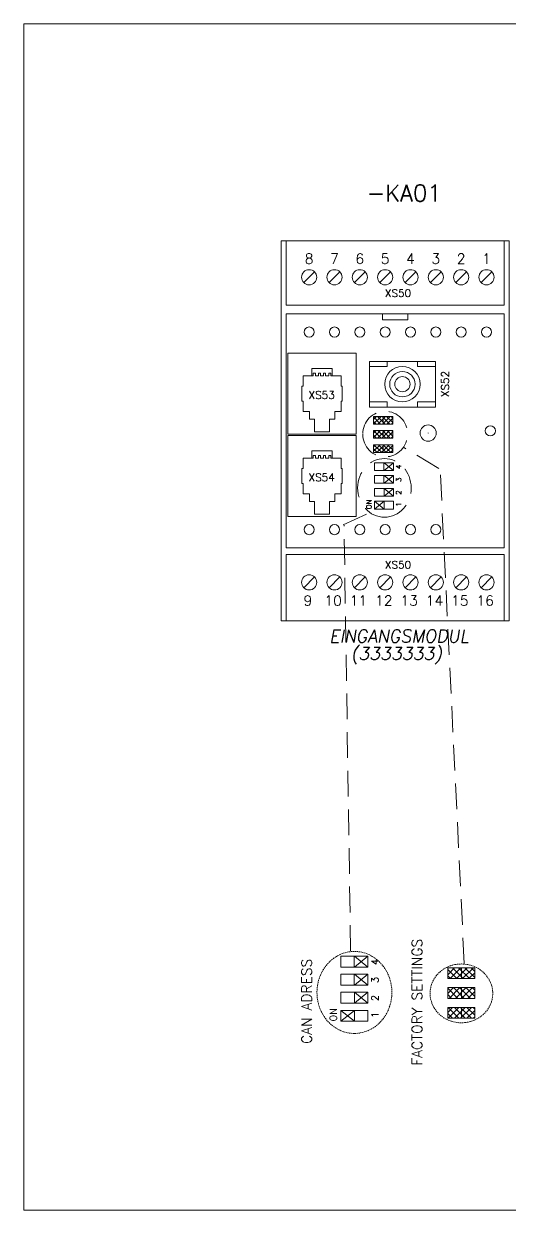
# Model space of a CAD drawing. Extents: x -2993 to 3661, y -4147 to -1441.
# Drawn here: x -200.3 to -104.5, y -1705.5 to -1471.4 of the extents above; entities that cross this region are included whole.
import ezdxf
from ezdxf.enums import TextEntityAlignment as Align

# ---------------------------------------------------------------- set-up
doc = ezdxf.new("R2010")
doc.units = 0
doc.header["$LTSCALE"] = 0.1
doc.header["$MEASUREMENT"] = 0
doc.linetypes.add('DASHED', pattern=[19.05, 12.7, -6.35])
doc.layers.get('0').update_dxf_attribs({"linetype": 'CONTINUOUS'})
doc.layers.add('50C', color=7, linetype='CONTINUOUS')
doc.layers.add('MOTMODULE', color=7, linetype='CONTINUOUS')
doc.styles.get("Standard").update_dxf_attribs({"font": 'simplex.shx'})

msp = doc.modelspace()

# ---------------------------------------------------------------- hatches: boundary and pattern name
at = {"lineweight": 13}
h = msp.add_hatch(dxfattribs=at)
h.set_pattern_fill('ANSI37', scale=0.2, angle=180, style=0)
h.set_pattern_definition([(225, (9372.78174, 1677.416), (0.449012806, -0.449012806), []), (315, (9372.78174, 1677.416), (0.449012806, 0.449012806), [])])
h.paths.add_polyline_path([(-127.46, -1555.95), (-127.46, -1554.43), (-129.34, -1554.43), (-129.34, -1555.95)])
h.paths.add_polyline_path([(-131.27, -1554.43), (-131.27, -1555.95), (-129.34, -1555.95), (-129.34, -1554.43)])
h.paths.add_polyline_path([(-129.34, -1551.63), (-131.27, -1551.63), (-131.27, -1553.16), (-129.34, -1553.16)])
h.paths.add_polyline_path([(-127.46, -1553.16), (-127.46, -1551.63), (-129.34, -1551.63), (-129.34, -1553.16)])
h.paths.add_polyline_path([(-129.34, -1548.84), (-129.34, -1550.36), (-127.46, -1550.36), (-127.46, -1548.84)])
h.paths.add_polyline_path([(-131.27, -1548.84), (-131.27, -1550.36), (-129.34, -1550.36), (-129.34, -1548.84)])
h = msp.add_hatch(dxfattribs=at)
h.set_pattern_fill('ANSI37', scale=7, angle=180, style=0)
h.set_pattern_definition([(225, (-752.75904, -1631.8977), (0.6187184, -0.6187184), []), (315, (-752.75904, -1631.8977), (0.6187184, 0.6187184), [])])
h.paths.add_polyline_path([(-111.29, -1667.61), (-111.29, -1665.48), (-113.92, -1665.48), (-113.92, -1667.61)])
h.paths.add_polyline_path([(-113.92, -1665.48), (-116.62, -1665.48), (-116.62, -1667.61), (-113.92, -1667.61)])
h.paths.add_polyline_path([(-116.62, -1661.57), (-116.62, -1663.7), (-113.92, -1663.7), (-113.92, -1661.57)])
h.paths.add_polyline_path([(-113.92, -1661.57), (-113.92, -1663.7), (-111.29, -1663.7), (-111.29, -1661.57)])
h.paths.add_polyline_path([(-113.92, -1657.66), (-113.92, -1659.79), (-111.29, -1659.79), (-111.29, -1657.66)])
h.paths.add_polyline_path([(-113.92, -1659.79), (-113.92, -1657.66), (-116.62, -1657.66), (-116.62, -1659.79)])

# ---------------------------------------------------------------- linework, layer by layer
at = {"color": 7, "linetype": 'Continuous', "lineweight": 13}
for p, q in [((-149.47, -1589.19), (-149.47, -1514.19)), ((-149.47, -1589.19), (-149.47, -1514.19)), ((-149.47, -1589.19), (-149.47, -1514.19)), ((-149.47, -1589.19), (-149.47, -1514.19)), ((-149.47, -1589.19), (-149.47, -1514.19)), ((-149.47, -1589.19), (-149.47, -1514.19)), ((-149.47, -1589.19), (-149.47, -1514.19)), ((-149.47, -1589.19), (-149.47, -1514.19)), ((-104.47, -1514.19), (-149.47, -1514.19)), ((-104.47, -1514.19), (-149.47, -1514.19)), ((-104.47, -1589.19), (-104.47, -1514.19)), ((-104.47, -1589.19), (-104.47, -1514.19)), ((-104.47, -1589.19), (-104.47, -1514.19)), ((-104.47, -1589.19), (-104.47, -1514.19)), ((-104.47, -1589.19), (-104.47, -1514.19)), ((-104.47, -1589.19), (-104.47, -1514.19)), ((-104.47, -1589.19), (-104.47, -1514.19)), ((-104.47, -1589.19), (-149.47, -1589.19)), ((-104.47, -1589.19), (-149.47, -1589.19)), ((-137.7, -1655.38), (-137.7, -1657.51)), ((-132.36, -1655.38), (-137.7, -1655.38)), ((-137.7, -1657.51), (-132.36, -1657.51)), ((-135.06, -1655.38), (-135.06, -1657.51)), ((-132.36, -1657.51), (-132.36, -1655.38)), ((-116.62, -1657.66), (-111.29, -1657.66)), ((-116.62, -1659.79), (-116.62, -1657.66)), ((-113.92, -1657.66), (-113.92, -1659.79)), ((-111.29, -1657.66), (-111.29, -1659.79)), ((-137.7, -1658.94), (-137.7, -1661.07)), ((-132.36, -1658.94), (-137.7, -1658.94)), ((-135.06, -1658.94), (-135.06, -1661.07)), ((-132.36, -1661.07), (-132.36, -1658.94)), ((-111.29, -1659.79), (-116.62, -1659.79)), ((-137.7, -1661.07), (-132.36, -1661.07)), ((-116.62, -1663.7), (-116.62, -1661.57)), ((-116.62, -1661.57), (-111.29, -1661.57)), ((-113.92, -1661.57), (-113.92, -1663.7)), ((-111.29, -1661.57), (-111.29, -1663.7)), ((-137.7, -1664.63), (-137.7, -1662.49)), ((-137.7, -1662.49), (-132.36, -1662.49)), ((-132.36, -1664.63), (-137.7, -1664.63)), ((-135, -1662.49), (-135, -1664.63)), ((-132.36, -1662.49), (-132.36, -1664.63)), ((-111.29, -1663.7), (-116.62, -1663.7)), ((-137.7, -1668.18), (-137.7, -1666.05)), ((-137.7, -1666.05), (-132.36, -1666.05)), ((-135, -1666.05), (-135, -1668.18)), ((-132.36, -1666.05), (-132.36, -1668.18)), ((-116.62, -1665.48), (-111.29, -1665.48)), ((-116.62, -1667.61), (-116.62, -1665.48)), ((-113.92, -1665.48), (-113.92, -1667.61)), ((-111.29, -1665.48), (-111.29, -1667.61)), ((-132.36, -1668.18), (-137.7, -1668.18)), ((-111.29, -1667.61), (-116.62, -1667.61))]:
    msp.add_line(p, q, dxfattribs=at)
at = {"color": 7, "lineweight": 13}
for p, q in [((-149.47, -1514.19), (-149.47, -1589.19)), ((-149.47, -1514.19), (-149.47, -1589.19)), ((-149.47, -1514.19), (-149.47, -1589.19)), ((-149.47, -1514.19), (-149.47, -1589.19)), ((-149.47, -1514.19), (-149.47, -1589.19)), ((-149.47, -1514.19), (-149.47, -1589.19)), ((-149.47, -1514.19), (-149.47, -1589.19)), ((-149.47, -1514.19), (-149.47, -1589.19)), ((-104.47, -1514.19), (-149.47, -1514.19)), ((-104.47, -1514.19), (-149.47, -1514.19)), ((-148.47, -1526.89), (-148.47, -1514.19)), ((-105.47, -1526.89), (-105.47, -1514.19)), ((-104.47, -1514.19), (-104.47, -1589.19)), ((-104.47, -1514.19), (-104.47, -1589.19)), ((-104.47, -1514.19), (-104.47, -1589.19)), ((-104.47, -1514.19), (-104.47, -1589.19)), ((-104.47, -1514.19), (-104.47, -1589.19)), ((-104.47, -1514.19), (-104.47, -1589.19)), ((-104.47, -1514.19), (-104.47, -1589.19)), ((-104.47, -1514.19), (-104.47, -1589.19)), ((-104.47, -1514.19), (-104.47, -1589.19)), ((-142.91, -1520.33), (-145.03, -1522.45)), ((-137.91, -1520.33), (-140.03, -1522.45)), ((-132.91, -1520.33), (-135.03, -1522.45)), ((-127.91, -1520.33), (-130.03, -1522.45)), ((-122.91, -1520.33), (-125.03, -1522.45)), ((-117.91, -1520.33), (-120.03, -1522.45)), ((-112.91, -1520.33), (-115.03, -1522.45)), ((-107.91, -1520.33), (-110.03, -1522.45)), ((-149.47, -1573.89), (-149.47, -1523.89)), ((-149.47, -1573.89), (-149.47, -1523.89)), ((-149.47, -1573.89), (-149.47, -1523.89)), ((-104.47, -1573.89), (-104.47, -1523.89)), ((-149.47, -1532.37), (-149.47, -1525.52)), ((-149.47, -1576.69), (-149.47, -1526.69)), ((-149.47, -1576.69), (-149.47, -1526.69)), ((-149.47, -1574.79), (-149.47, -1528.59)), ((-149.47, -1574.79), (-149.47, -1528.59)), ((-105.47, -1526.89), (-148.47, -1526.89)), ((-148.47, -1574.79), (-148.47, -1528.59)), ((-105.47, -1528.59), (-148.47, -1528.59)), ((-129.47, -1528.59), (-129.47, -1529.79)), ((-124.47, -1528.59), (-124.47, -1529.79)), ((-105.47, -1574.79), (-105.47, -1528.59)), ((-104.47, -1576.69), (-104.47, -1526.69)), ((-104.47, -1574.79), (-104.47, -1528.59)), ((-124.47, -1529.79), (-129.47, -1529.79)), ((-148.17, -1536.36), (-148.17, -1552.36)), ((-148.17, -1536.36), (-134.67, -1536.36)), ((-134.67, -1536.36), (-134.67, -1552.36)), ((-132.06, -1537.99), (-132.06, -1546.99)), ((-119.06, -1537.99), (-132.06, -1537.99)), ((-128.56, -1538.99), (-128.56, -1537.99)), ((-122.56, -1538.99), (-122.56, -1537.99)), ((-119.06, -1537.99), (-119.06, -1546.99)), ((-143.42, -1539.36), (-139.42, -1539.36)), ((-143.42, -1539.36), (-143.42, -1540.86)), ((-143.14, -1540.28), (-142.74, -1540.28)), ((-143.14, -1540.86), (-143.14, -1540.28)), ((-142.74, -1540.28), (-142.74, -1540.86)), ((-142.13, -1540.28), (-141.72, -1540.28)), ((-142.13, -1540.86), (-142.13, -1540.28)), ((-141.72, -1540.28), (-141.72, -1540.86)), ((-141.11, -1540.86), (-141.11, -1540.28)), ((-141.11, -1540.28), (-140.71, -1540.28)), ((-140.71, -1540.28), (-140.71, -1540.86)), ((-140.1, -1540.28), (-139.69, -1540.28)), ((-140.1, -1540.86), (-140.1, -1540.28)), ((-139.69, -1540.28), (-139.69, -1540.86)), ((-139.42, -1539.36), (-139.42, -1540.86)), ((-128.56, -1538.99), (-132.06, -1538.99)), ((-119.06, -1538.99), (-122.56, -1538.99)), ((-145.42, -1542.86), (-145.17, -1542.86)), ((-145.42, -1542.86), (-145.42, -1545.86)), ((-145.17, -1540.86), (-145.17, -1542.86)), ((-145.17, -1540.86), (-143.42, -1540.86)), ((-143.14, -1540.86), (-143.42, -1540.86)), ((-142.74, -1540.86), (-142.13, -1540.86)), ((-141.72, -1540.86), (-141.11, -1540.86)), ((-140.71, -1540.86), (-140.1, -1540.86)), ((-139.69, -1540.86), (-139.42, -1540.86)), ((-139.42, -1540.86), (-137.67, -1540.86)), ((-137.67, -1540.86), (-137.67, -1542.86)), ((-137.67, -1542.86), (-137.42, -1542.86)), ((-137.42, -1542.86), (-137.42, -1545.86)), ((-145.42, -1545.86), (-145.17, -1545.86)), ((-145.17, -1545.86), (-145.17, -1547.86)), ((-137.67, -1545.86), (-137.67, -1547.86)), ((-137.67, -1545.86), (-137.42, -1545.86)), ((-128.56, -1545.99), (-132.06, -1545.99)), ((-119.06, -1546.99), (-132.06, -1546.99)), ((-128.56, -1546.99), (-128.56, -1545.99)), ((-119.06, -1545.99), (-122.56, -1545.99)), ((-122.56, -1546.99), (-122.56, -1545.99)), ((-145.17, -1547.86), (-143.92, -1547.86)), ((-143.92, -1547.86), (-143.92, -1549.36)), ((-143.92, -1549.36), (-142.92, -1549.36)), ((-142.92, -1549.36), (-142.92, -1551.86)), ((-139.92, -1549.36), (-139.92, -1551.86)), ((-139.92, -1549.36), (-138.92, -1549.36)), ((-138.92, -1547.86), (-137.67, -1547.86)), ((-138.92, -1547.86), (-138.92, -1549.36)), ((-131.27, -1548.84), (-127.46, -1548.84)), ((-131.27, -1550.36), (-131.27, -1548.84)), ((-129.34, -1548.84), (-129.34, -1550.36)), ((-127.46, -1548.84), (-127.46, -1550.36)), ((-142.92, -1551.86), (-139.92, -1551.86)), ((-127.46, -1550.36), (-131.27, -1550.36)), ((-131.27, -1551.63), (-127.46, -1551.63)), ((-131.27, -1553.16), (-131.27, -1551.63)), ((-129.34, -1551.63), (-129.34, -1553.16)), ((-127.46, -1551.63), (-127.46, -1553.16)), ((-148.17, -1552.36), (-134.67, -1552.36)), ((-148.17, -1552.61), (-148.17, -1568.61)), ((-148.17, -1552.61), (-134.67, -1552.61)), ((-134.67, -1552.61), (-134.67, -1568.61)), ((-127.46, -1553.16), (-131.27, -1553.16)), ((-131.27, -1554.43), (-127.46, -1554.43)), ((-131.27, -1555.95), (-131.27, -1554.43)), ((-129.34, -1554.43), (-129.34, -1555.95)), ((-127.46, -1554.43), (-127.46, -1555.95)), ((-143.42, -1555.61), (-139.42, -1555.61)), ((-143.42, -1555.61), (-143.42, -1557.11)), ((-143.14, -1556.53), (-142.74, -1556.53)), ((-143.14, -1557.11), (-143.14, -1556.53)), ((-142.74, -1556.53), (-142.74, -1557.11)), ((-142.13, -1556.53), (-141.72, -1556.53)), ((-142.13, -1557.11), (-142.13, -1556.53)), ((-141.72, -1556.53), (-141.72, -1557.11)), ((-141.11, -1557.11), (-141.11, -1556.53)), ((-141.11, -1556.53), (-140.71, -1556.53)), ((-140.71, -1556.53), (-140.71, -1557.11)), ((-140.1, -1556.53), (-139.69, -1556.53)), ((-140.1, -1557.11), (-140.1, -1556.53)), ((-139.69, -1556.53), (-139.69, -1557.11)), ((-139.42, -1555.61), (-139.42, -1557.11)), ((-127.46, -1555.95), (-131.27, -1555.95)), ((-145.42, -1559.11), (-145.17, -1559.11)), ((-145.42, -1559.11), (-145.42, -1562.11)), ((-145.17, -1557.11), (-145.17, -1559.11)), ((-145.17, -1557.11), (-143.42, -1557.11)), ((-143.14, -1557.11), (-143.42, -1557.11)), ((-142.74, -1557.11), (-142.13, -1557.11)), ((-141.72, -1557.11), (-141.11, -1557.11)), ((-140.71, -1557.11), (-140.1, -1557.11)), ((-139.69, -1557.11), (-139.42, -1557.11)), ((-139.42, -1557.11), (-137.67, -1557.11)), ((-137.67, -1557.11), (-137.67, -1559.11)), ((-137.67, -1559.11), (-137.42, -1559.11)), ((-137.42, -1559.11), (-137.42, -1562.11)), ((-127.29, -1557.98), (-131.1, -1557.98)), ((-131.1, -1557.98), (-131.1, -1559.51)), ((-129.22, -1557.98), (-129.22, -1559.51)), ((-129.19, -1559.51), (-127.29, -1557.98)), ((-127.29, -1559.51), (-129.19, -1557.98)), ((-127.29, -1559.51), (-127.29, -1557.98)), ((-131.1, -1559.51), (-127.29, -1559.51)), ((-127.29, -1560.52), (-131.1, -1560.52)), ((-131.1, -1560.52), (-131.1, -1562.05)), ((-129.22, -1560.52), (-129.22, -1562.05)), ((-129.19, -1562.05), (-127.29, -1560.52)), ((-127.29, -1562.05), (-129.19, -1560.52)), ((-127.29, -1562.05), (-127.29, -1560.52)), ((-145.42, -1562.11), (-145.17, -1562.11)), ((-145.17, -1562.11), (-145.17, -1564.11)), ((-137.67, -1562.11), (-137.67, -1564.11)), ((-137.67, -1562.11), (-137.42, -1562.11)), ((-131.1, -1562.05), (-127.29, -1562.05)), ((-131.1, -1563.06), (-127.29, -1563.06)), ((-131.1, -1564.59), (-131.1, -1563.06)), ((-129.19, -1564.59), (-127.29, -1563.06)), ((-127.29, -1564.59), (-129.19, -1563.06)), ((-129.17, -1563.06), (-129.17, -1564.59)), ((-127.29, -1563.06), (-127.29, -1564.59)), ((-145.17, -1564.11), (-143.92, -1564.11)), ((-143.92, -1564.11), (-143.92, -1565.61)), ((-143.92, -1565.61), (-142.92, -1565.61)), ((-142.92, -1565.61), (-142.92, -1568.11)), ((-139.92, -1565.61), (-139.92, -1568.11)), ((-139.92, -1565.61), (-138.92, -1565.61)), ((-138.92, -1564.11), (-138.92, -1565.61)), ((-138.92, -1564.11), (-137.67, -1564.11)), ((-127.29, -1564.59), (-131.1, -1564.59)), ((-131.1, -1567.13), (-131.1, -1565.6)), ((-131.1, -1565.6), (-127.29, -1565.6)), ((-131.1, -1567.13), (-129.19, -1565.6)), ((-129.19, -1567.13), (-131.1, -1565.6)), ((-129.19, -1565.6), (-129.19, -1567.13)), ((-129.17, -1565.6), (-129.17, -1567.13)), ((-127.29, -1565.6), (-127.29, -1567.13)), ((-148.17, -1568.61), (-134.67, -1568.61)), ((-142.92, -1568.11), (-139.92, -1568.11)), ((-127.29, -1567.13), (-131.1, -1567.13)), ((-105.47, -1574.79), (-148.47, -1574.79)), ((-148.47, -1576.09), (-148.47, -1589.19)), ((-105.47, -1576.09), (-148.47, -1576.09)), ((-105.47, -1576.09), (-105.47, -1589.19)), ((-142.91, -1580.53), (-145.03, -1582.65)), ((-137.91, -1580.53), (-140.03, -1582.65)), ((-132.91, -1580.53), (-135.03, -1582.65)), ((-127.91, -1580.53), (-130.03, -1582.65)), ((-122.91, -1580.53), (-125.03, -1582.65)), ((-117.91, -1580.53), (-120.03, -1582.65)), ((-112.91, -1580.53), (-115.03, -1582.65)), ((-107.91, -1580.53), (-110.03, -1582.65)), ((-104.47, -1589.19), (-149.47, -1589.19)), ((-104.47, -1589.19), (-105.47, -1589.19)), ((-135.03, -1655.38), (-132.36, -1657.51)), ((-132.36, -1655.38), (-135.03, -1657.51)), ((-135.03, -1658.94), (-132.36, -1661.07)), ((-132.36, -1658.94), (-135.03, -1661.07)), ((-135.03, -1662.49), (-132.36, -1664.63)), ((-132.36, -1662.49), (-135.03, -1664.63)), ((-137.7, -1666.05), (-135.03, -1668.18)), ((-135.03, -1666.05), (-137.7, -1668.18)), ((-135.03, -1668.18), (-135.03, -1666.05))]:
    msp.add_line(p, q, dxfattribs=at)
at = {"color": 7, "linetype": 'DASHED', "lineweight": 13, "ltscale": 4}
for p, q in [((-118.37, -1559.15), (-125.36, -1554.93)), ((-113.36, -1656.79), (-118.11, -1559.25)), ((-137.23, -1570.26), (-131.95, -1567.83)), ((-135.78, -1654.33), (-137.07, -1570.28))]:
    msp.add_line(p, q, dxfattribs=at)
at = {"color": 7, "lineweight": 13}
msp.add_lwpolyline([(-200.29, -1471.36), (84.54, -1471.36), (84.54, -1705.5), (-200.29, -1705.5)], close=True, dxfattribs=at)
at = {"color": 7, "lineweight": 13, "const_width": 0.1}
msp.add_lwpolyline([(-120.43, -1552.14, 1), (-120.53, -1552.14, 1)], format="xyb", close=True, dxfattribs=at)
at = {"color": 7, "lineweight": 13}
for centre, radius in [((-143.97, -1521.39), 1.5), ((-138.97, -1521.39), 1.5), ((-133.97, -1521.39), 1.5), ((-128.97, -1521.39), 1.5), ((-123.97, -1521.39), 1.5), ((-118.97, -1521.39), 1.5), ((-113.97, -1521.39), 1.5), ((-108.97, -1521.39), 1.5), ((-143.97, -1532.19), 1), ((-138.97, -1532.19), 1), ((-133.97, -1532.19), 1), ((-128.97, -1532.19), 1), ((-123.97, -1532.19), 1), ((-118.97, -1532.19), 1), ((-113.97, -1532.19), 1), ((-108.97, -1532.19), 1), ((-125.56, -1542.49), 3.5), ((-125.56, -1542.49), 2.5), ((-125.56, -1542.49), 1.5), ((-120.48, -1552.14), 1.6), ((-108.21, -1551.69), 1), ((-143.97, -1571.19), 1), ((-138.97, -1571.19), 1), ((-133.97, -1571.19), 1), ((-128.97, -1571.19), 1), ((-123.97, -1571.19), 1), ((-118.97, -1571.19), 1), ((-143.97, -1581.59), 1.5), ((-138.97, -1581.59), 1.5), ((-133.97, -1581.59), 1.5), ((-128.97, -1581.59), 1.5), ((-123.97, -1581.59), 1.5), ((-118.97, -1581.59), 1.5), ((-113.97, -1581.59), 1.5), ((-108.97, -1581.59), 1.5)]:
    msp.add_circle(centre, radius, dxfattribs=at)
at = {"color": 7, "linetype": 'DASHED', "lineweight": 13, "ltscale": 4, "extrusion": (0, 0, -1)}
msp.add_ellipse((-128.97, -1552.33), major_axis=(-0.01, 4.5), ratio=0.984111, start_param=-1.570796, end_param=4.712389, dxfattribs=at)
msp.add_ellipse((-129.11, -1562.96), major_axis=(0, -5.78), ratio=0.914373, dxfattribs=at)
at = {"color": 7, "linetype": 'DASHED', "lineweight": 13, "ltscale": 0.2}
for centre, major_axis, ratio in [((-135.03, -1662.51), (0, -8.09), 0.914373), ((-113.92, -1662.7), (6.19, -0.01), 0.938062)]:
    msp.add_ellipse(centre, major_axis=major_axis, ratio=ratio, dxfattribs=at)
at = {"layer": '50C', "color": 7, "lineweight": 13}
for p, q in [((-149.47, -1522.54), (-149.47, -1572.54)), ((-149.47, -1525.63), (-149.47, -1569.63)), ((-149.47, -1569.63), (-149.47, -1525.63)), ((-149.47, -1525.63), (-149.47, -1569.63)), ((-149.47, -1526.69), (-149.47, -1576.69)), ((-149.47, -1526.69), (-149.47, -1576.69)), ((-104.47, -1526.69), (-104.47, -1576.69))]:
    msp.add_line(p, q, dxfattribs=at)

# ---------------------------------------------------------------- texts
at = {"color": 7, "lineweight": 13}
msp.add_text('-KA01', height=3.281, dxfattribs=at).set_placement((-125.22, -1506.41), align=Align.CENTER)
at = {"color": 7, "lineweight": 13, "text_generation_flag": 6}
for s, height, rotation, p in [('8', 2, 180, (-143.97, -1518.73)), ('7', 2, 180, (-138.97, -1518.73)), ('6', 2, 180, (-133.97, -1518.73)), ('5', 2, 180, (-128.97, -1518.73)), ('4', 2, 180, (-123.97, -1518.73)), ('3', 2, 180, (-118.97, -1518.73)), ('2', 2, 180, (-113.97, -1518.73)), ('1', 2, 180, (-108.97, -1518.73)), ('XS50', 1.5, 180, (-126.42, -1525.28)), ('XS52', 1.5, 270, (-116.38, -1542.45)), ('XS53', 1.5, 180, (-141.49, -1545.38)), ('XS54', 1.5, 180, (-141.49, -1561.63)), ('XS50', 1.5, 180, (-126.42, -1578.88)), ('9', 2, 180, (-144.22, -1586.19)), ('10', 2, 180, (-139.22, -1586.19)), ('11', 2, 180, (-134.22, -1586.19)), ('12', 2, 180, (-129.22, -1586.19)), ('13', 2, 180, (-124.22, -1586.19)), ('14', 2, 180, (-119.22, -1586.19)), ('15', 2, 180, (-114.22, -1586.19)), ('16', 2, 180, (-109.22, -1586.19))]:
    msp.add_text(s, height=height, rotation=rotation, dxfattribs=at).set_placement(p, align=Align.CENTER)
at = {"color": 7, "lineweight": 13}
for s, height, p in [('4', 1, (-125.81, -1559.23)), ('3', 1, (-125.81, -1561.77)), ('2', 1, (-125.81, -1564.31)), ('ON', 1, (-131.67, -1567.17)), ('1', 1, (-125.81, -1566.66)), ('FACTORY SETTINGS', 2, (-121.67, -1676.96)), ('CAN ADRESS', 2, (-143.46, -1672.67))]:
    msp.add_text(s, height=height, rotation=90, dxfattribs=at).set_placement(p)
at = {"color": 7, "linetype": 'Continuous', "lineweight": 13}
for s, p in [('4', (-130.29, -1657.13)), ('3', (-130.29, -1660.68)), ('2', (-130.29, -1664.24)), ('ON', (-138.49, -1668.25)), ('1', (-130.29, -1667.53))]:
    msp.add_text(s, height=1.4, rotation=90, dxfattribs=at).set_placement(p)
at = {"layer": 'MOTMODULE', "color": 7, "lineweight": 13, "oblique": 10}
for s, p in [('EINGANGSMODUL', (-126.22, -1593.44)), ('(3333333)', (-126.74, -1596.9))]:
    msp.add_text(s, height=2.5, dxfattribs=at).set_placement(p, align=Align.CENTER)

doc.saveas('drawing.dxf')
